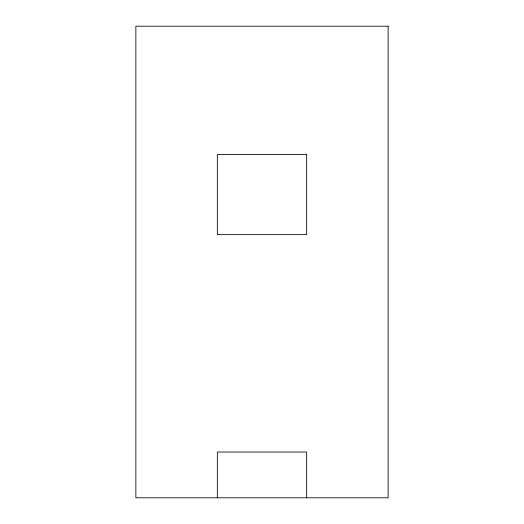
<?xml version="1.0" encoding="UTF-8"?>
<svg xmlns="http://www.w3.org/2000/svg" width="524" height="524" viewBox="0 0 524 524"><rect width="100%" height="100%" fill="white"/><g stroke="black" fill="none" stroke-linecap="round" stroke-linejoin="round"><path stroke-width="0.79" d="M306.658 497.8L306.658 452.035L217.342 452.035L217.342 497.8M388.14 26.2L135.86 26.2L135.86 497.8L388.14 497.8L388.14 26.2M306.658 154.541L217.342 154.541L217.342 234.634L306.658 234.634L306.658 154.541"/></g></svg>
